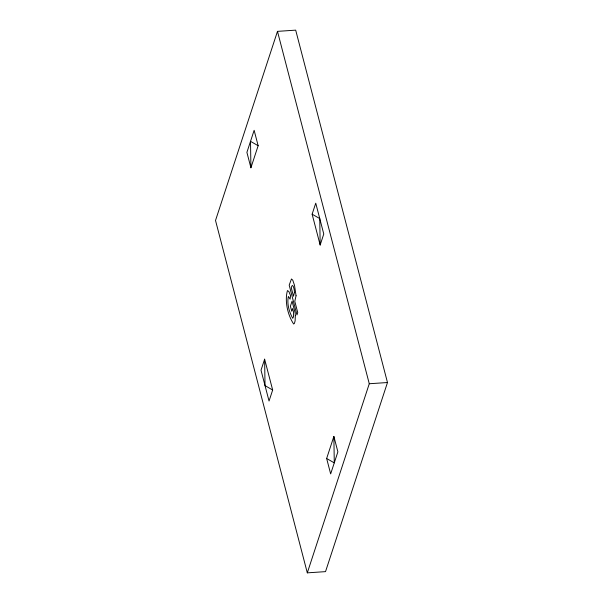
<?xml version="1.0" encoding="UTF-8"?>
<svg xmlns="http://www.w3.org/2000/svg" width="603" height="603" viewBox="0 0 603 603"><rect width="100%" height="100%" fill="white"/><g stroke="black" fill="none" stroke-linecap="round" stroke-linejoin="round"><path stroke-width="0.9" d="M277.478 31.364L215.52 220.472L307.311 572.85L325.522 571.636L387.48 382.528L295.689 30.15L277.478 31.364L369.27 383.742L307.311 572.85M250.916 167.777L258.144 145.715L254.134 130.301L246.906 152.363L250.916 167.777L250.516 141.336L258.144 145.715M264.627 359.184L261.016 370.212L269.044 401.048L272.662 390.013L264.627 359.184L265.026 385.626L272.662 390.013M312.128 214.193L315.746 203.166L323.773 233.994L320.163 245.029L312.128 214.193L319.763 218.58L320.163 245.029M326.645 458.491L333.874 436.429L337.884 451.843L330.655 473.905L326.645 458.491L334.273 462.878L333.874 436.429M369.27 383.742L387.48 382.528M295.327 315.64L295.116 320.841L294.415 323.389L293.638 324.007C287.714 315.007 284.48 301.206 287.45 290.563L288.897 291.566L290.578 295.711L290.103 299.171L288.392 296.442C286.749 303.558 289.214 312.128 292.734 318.324L293.54 316.703L293.593 312.324L292.606 308.54L291.724 311.238L290.412 306.218L292.078 301.131L295.176 313.01L295.327 315.64M296.058 295.772L294.799 301.334L297.731 312.58L296.955 314.939L289.191 285.121L291.468 278.978L292.779 280.214L294.513 285.34L296.058 295.772M294.392 292.643L293.48 296.269L291.279 287.804C292.704 281.322 294.686 290.314 294.392 292.643"/></g></svg>
